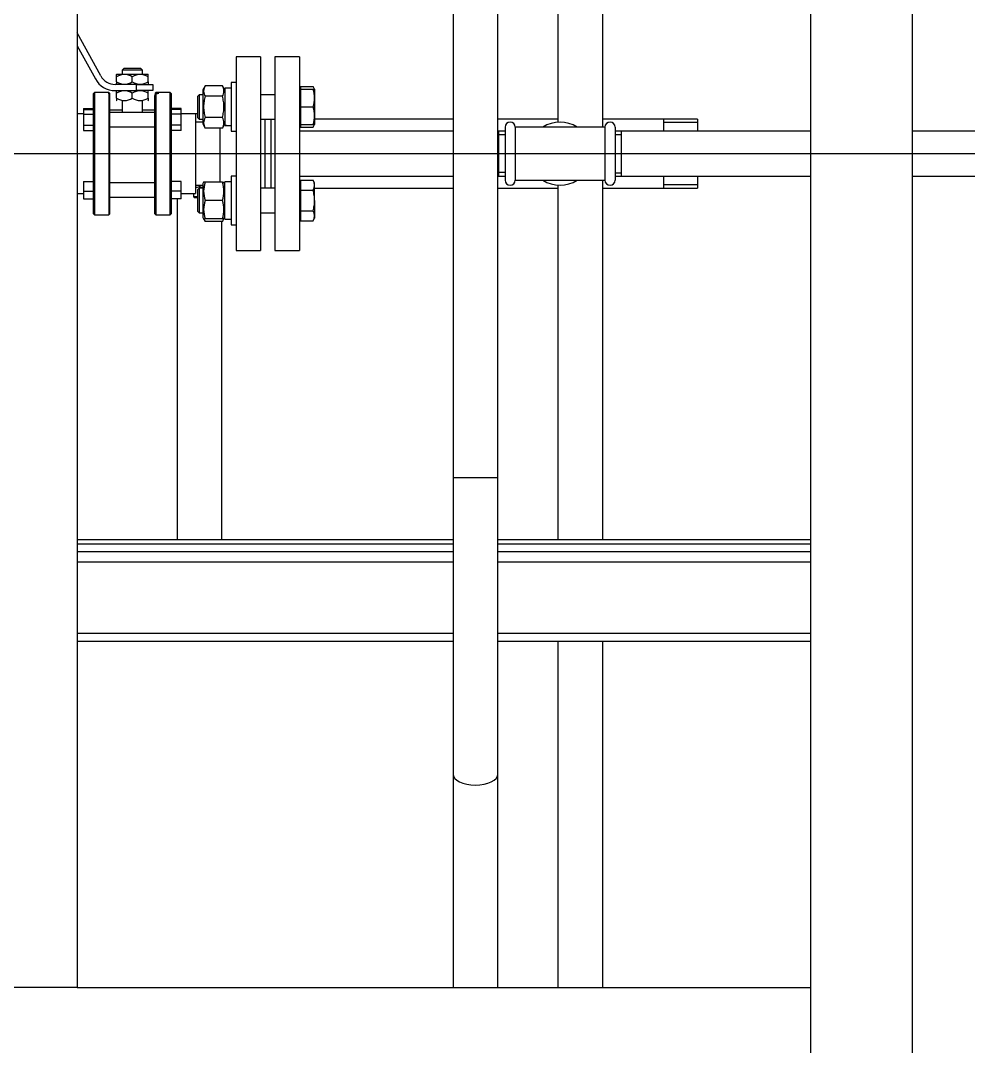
# Model space of a CAD drawing. Extents: x -681219 to -550379, y -242630 to -158199.
# Drawn here: x -633839 to -632968, y -179210 to -178268 of the extents above; entities that cross this region are included whole.
import ezdxf
from ezdxf.lldxf.tags import DXFTag

# ---------------------------------------------------------------- set-up
doc = ezdxf.new("R2010")
doc.units = 0
doc.header["$LTSCALE"] = 1000
for name, color, linetype in [('$TD_AUDIT_GENERATED_(2381)', 7, 'CONTINUOUS'), ('$TD_AUDIT_GENERATED_(24C)', 7, 'CONTINUOUS'), ('$TD_AUDIT_GENERATED_(2AE)', 7, 'CONTINUOUS'), ('$TD_AUDIT_GENERATED_(2E2C)', 7, 'CONTINUOUS'), ('$TD_AUDIT_GENERATED_(2E8)', 7, 'CONTINUOUS'), ('$TD_AUDIT_GENERATED_(352)', 7, 'CONTINUOUS'), ('$TD_AUDIT_GENERATED_(3BB)', 7, 'CONTINUOUS'), ('$TD_AUDIT_GENERATED_(5AA)', 7, 'CONTINUOUS'), ('$TD_AUDIT_GENERATED_(71F)', 7, 'CONTINUOUS'), ('$TD_AUDIT_GENERATED_(98F)', 7, 'CONTINUOUS'), ('12_GB93', 7, 'CONTINUOUS'), ('12_GB97.1', 7, 'CONTINUOUS'), ('Default', 7, 'CONTINUOUS'), ('DN15-PN1.6_GB911', 7, 'CONTINUOUS'), ('DN15_GB3289.10_A', 7, 'CONTINUOUS'), ('DN15_GB3289.2_A', 7, 'CONTINUOUS'), ('M12_GB6170', 7, 'CONTINUOUS'), ('M12×50_GB5782', 7, 'CONTINUOUS'), ('M6_GB6170', 7, 'CONTINUOUS'), ('M6×30_GB5782', 7, 'CONTINUOUS'), ('球阀DN15法兰不锈钢', 7, 'CONTINUOUS')]:
    doc.layers.add(name, color=color, linetype=linetype)
tags = doc.linetypes.add('CENTER2', pattern=[28.575, 19.05, -3.175, 3.175, -3.175]).pattern_tags.tags
tags[10:11] = [DXFTag(74, 4), DXFTag(75, 0), DXFTag(340, '0'), DXFTag(46, 0.0), DXFTag(50, 0.0), DXFTag(44, 0.0), DXFTag(45, 0.0)]
tags[8:9] = [DXFTag(74, 4), DXFTag(75, 0), DXFTag(340, '0'), DXFTag(46, 0.0), DXFTag(50, 0.0), DXFTag(44, 0.0), DXFTag(45, 0.0)]
tags[6:7] = [DXFTag(74, 4), DXFTag(75, 0), DXFTag(340, '0'), DXFTag(46, 0.0), DXFTag(50, 0.0), DXFTag(44, 0.0), DXFTag(45, 0.0)]
tags[4:5] = [DXFTag(74, 4), DXFTag(75, 0), DXFTag(340, '0'), DXFTag(46, 0.0), DXFTag(50, 0.0), DXFTag(44, 0.0), DXFTag(45, 0.0)]

# ---------------------------------------------------------------- blocks, each defined once
blk = doc.blocks.new('SEANNOT_GROUP57')
at = {"layer": 'Default', "color": 7, "linetype": 'CENTER2'}
blk.add_line((634.561, 521.491), (277.05, 521.491), dxfattribs=at)

msp = doc.modelspace()

# ---------------------------------------------------------------- linework, layer by layer
at = {"layer": '$TD_AUDIT_GENERATED_(2381)', "color": 7, "linetype": 'Continuous'}
for p, q in [((-633345.1405, -178145.156), (-633345.1405, -178361.6258)), ((-633303.9931, -178366.2325), (-633303.9931, -178145.156)), ((-633345.1405, -178419.4681), (-633345.1405, -178744.9765)), ((-633303.9931, -178744.9765), (-633303.9931, -178414.8614)), ((-633345.1405, -178838.4935), (-633345.1405, -179156.4514)), ((-633303.9931, -179156.4514), (-633303.9931, -178838.4935))]:
    msp.add_line(p, q, dxfattribs=at)
at = {"layer": '$TD_AUDIT_GENERATED_(24C)', "color": 7, "linetype": 'Continuous'}
for p, q in [((-633113.0882, -179567.9264), (-633113.0882, -177529.2551)), ((-633019.5711, -179567.9264), (-633019.5711, -177529.2551)), ((-633786.4108, -179156.4514), (-633113.0882, -179156.4514)), ((-633113.0882, -179287.3753), (-633113.0882, -179156.4514))]:
    msp.add_line(p, q, dxfattribs=at)
at = {"layer": '$TD_AUDIT_GENERATED_(2AE)', "color": 7, "linetype": 'Continuous'}
for p, q in [((-633786.4108, -177622.7721), (-633786.4108, -179156.4514)), ((-633786.4108, -179156.4514), (-633926.6863, -179156.4514))]:
    msp.add_line(p, q, dxfattribs=at)
at = {"layer": '$TD_AUDIT_GENERATED_(2E2C)', "color": 7, "linetype": 'Continuous'}
for p, q in [((-633441.4631, -178139.3602), (-633441.4631, -178687.8604)), ((-633400.3156, -178687.8604), (-633400.3156, -178139.3602)), ((-633441.4631, -178687.8604), (-633400.3156, -178687.8604)), ((-633441.4631, -178687.8604), (-633441.4631, -178960.3557)), ((-633400.3156, -178960.3557), (-633400.3156, -178687.8604)), ((-633441.4631, -178960.3557), (-633441.4631, -179156.4514)), ((-633400.3156, -179156.4514), (-633400.3156, -178960.3557))]:
    msp.add_line(p, q, dxfattribs=at)
msp.add_ellipse((-633420.8893, -178960.3557), major_axis=(-20.5737, 0), ratio=0.48564293, start_param=0, end_param=3.14159265, dxfattribs=at)
at = {"layer": '$TD_AUDIT_GENERATED_(2E8)', "color": 7, "linetype": 'Continuous'}
for p, q in [((-633786.4108, -178744.9765), (-633441.4631, -178744.9765)), ((-633786.4108, -178748.7172), (-633441.4631, -178748.7172)), ((-633400.3156, -178744.9765), (-633113.0882, -178744.9765)), ((-633400.3156, -178748.7172), (-633113.0882, -178748.7172)), ((-633441.4631, -178756.1985), (-633786.4108, -178756.1985)), ((-633113.0882, -178756.1985), (-633400.3156, -178756.1985)), ((-633441.4631, -178765.5502), (-633786.4108, -178765.5502)), ((-633113.0882, -178765.5502), (-633400.3156, -178765.5502)), ((-633786.4108, -178831.0122), (-633441.4631, -178831.0122)), ((-633400.3156, -178831.0122), (-633113.0882, -178831.0122)), ((-633441.4631, -178838.4935), (-633786.4108, -178838.4935)), ((-633113.0882, -178838.4935), (-633400.3156, -178838.4935))]:
    msp.add_line(p, q, dxfattribs=at)
at = {"layer": '$TD_AUDIT_GENERATED_(352)', "color": 7, "linetype": 'Continuous'}
for p, q in [((-633694.7641, -178431.9559), (-633694.7641, -178744.9765)), ((-633653.6166, -178744.9765), (-633653.6166, -178452.9669))]:
    msp.add_line(p, q, dxfattribs=at)
at = {"layer": '$TD_AUDIT_GENERATED_(3BB)', "color": 7, "linetype": 'Continuous'}
msp.add_line((-633676.0607, -178354.0753), (-633677.931, -178354.0753), dxfattribs=at)
at = {"layer": '$TD_AUDIT_GENERATED_(5AA)', "color": 7, "linetype": 'Continuous'}
for p, q in [((-633441.4631, -178358.7512), (-633568.5161, -178358.7512)), ((-633345.1405, -178358.7512), (-633400.3156, -178358.7512)), ((-633216.8921, -178358.7512), (-633303.9931, -178358.7512)), ((-633248.3138, -178358.7512), (-633248.3138, -178369.9732)), ((-633216.8921, -178362.0243), (-633248.3138, -178362.0243)), ((-633216.8921, -178358.7512), (-633216.8921, -178369.9732)), ((-633248.3138, -178411.1207), (-633248.3138, -178422.3427)), ((-633216.8921, -178411.1207), (-633216.8921, -178422.3427)), ((-633216.8921, -178419.0696), (-633248.3138, -178419.0696)), ((-633568.5161, -178422.3427), (-633441.4631, -178422.3427)), ((-633400.3156, -178422.3427), (-633345.1405, -178422.3427)), ((-633303.9931, -178422.3427), (-633216.8921, -178422.3427))]:
    msp.add_line(p, q, dxfattribs=at)
at = {"layer": '$TD_AUDIT_GENERATED_(71F)', "color": 7, "linetype": 'Continuous'}
for p, q in [((-633441.4631, -178369.9732), (-633582.5437, -178369.9732)), ((-633393.6393, -178369.9732), (-633400.3156, -178369.9732)), ((-633399.6244, -178369.9732), (-633399.6244, -178411.1207)), ((-633393.6393, -178373.2463), (-633399.6244, -178373.2463)), ((-633582.5437, -178411.1207), (-633441.4631, -178411.1207)), ((-633400.3156, -178411.1207), (-633393.6393, -178411.1207)), ((-633393.6393, -178407.8476), (-633399.6244, -178407.8476))]:
    msp.add_line(p, q, dxfattribs=at)
at = {"layer": '$TD_AUDIT_GENERATED_(98F)', "color": 7, "linetype": 'Continuous'}
for p, q in [((-633113.0882, -178369.9732), (-633292.6409, -178369.9732)), ((-633292.6409, -178372.8414), (-633286.6558, -178372.8414)), ((-633286.6558, -178411.1207), (-633286.6558, -178369.9732)), ((-632937.2762, -178369.9732), (-633019.5711, -178369.9732)), ((-633292.6409, -178408.2525), (-633286.6558, -178408.2525)), ((-633292.6409, -178411.1207), (-633113.0882, -178411.1207)), ((-633019.5711, -178411.1207), (-632937.2762, -178411.1207))]:
    msp.add_line(p, q, dxfattribs=at)
at = {"layer": '12_GB93', "color": 7, "linetype": 'Continuous'}
for p, q in [((-633650.9981, -178330.3576), (-633650.9981, -178364.0448)), ((-633645.2001, -178330.3576), (-633650.9981, -178330.3576)), ((-633650.9981, -178364.7509), (-633650.9981, -178364.0448)), ((-633650.9981, -178364.7718), (-633650.149, -178364.7718)), ((-633650.9981, -178450.7363), (-633650.9981, -178416.3221)), ((-633645.2001, -178416.3221), (-633650.9981, -178416.3221)), ((-633650.9981, -178450.7363), (-633645.2001, -178450.7363))]:
    msp.add_line(p, q, dxfattribs=at)
for centre, start, end in [((-633646.0492, -178347.5647), 253.285053, 272.8284743), ((-633650.149, -178347.5647), 267.1715257, 276.8420175)]:
    msp.add_arc(centre, 17.2071, start, end, dxfattribs=at)
at = {"layer": '12_GB97.1', "color": 7, "linetype": 'Continuous'}
for p, q in [((-633645.2001, -178325.1206), (-633645.2001, -178370.0088)), ((-633640.5242, -178325.1206), (-633645.2001, -178325.1206)), ((-633645.2001, -178370.0088), (-633640.5242, -178370.0088)), ((-633645.2001, -178411.0851), (-633645.2001, -178455.9733)), ((-633640.5242, -178411.0851), (-633645.2001, -178411.0851)), ((-633645.2001, -178455.9733), (-633640.5242, -178455.9733))]:
    msp.add_line(p, q, dxfattribs=at)
at = {"layer": 'DN15-PN1.6_GB911', "color": 7, "linetype": 'Continuous'}
for p, q in [((-633604.9878, -178301.7058), (-633604.9878, -178479.3881)), ((-633582.5437, -178301.7058), (-633604.9878, -178301.7058)), ((-633582.5437, -178301.7058), (-633582.5437, -178479.3881)), ((-633608.7284, -178358.7512), (-633608.7284, -178422.3427)), ((-633604.9878, -178479.3881), (-633582.5437, -178479.3881))]:
    msp.add_line(p, q, dxfattribs=at)
at = {"layer": 'DN15_GB3289.10_A', "color": 7, "linetype": 'Continuous'}
for p, q in [((-633393.6393, -178366.2325), (-633393.6393, -178414.8614)), ((-633384.2876, -178366.2325), (-633384.2876, -178414.8614)), ((-633343.1401, -178366.2325), (-633384.2876, -178366.2325)), ((-633301.9926, -178366.2325), (-633343.1401, -178366.2325)), ((-633301.9926, -178366.2325), (-633301.9926, -178414.8614)), ((-633292.6409, -178366.2325), (-633292.6409, -178414.8614)), ((-633384.2876, -178414.8614), (-633343.1401, -178414.8614)), ((-633343.1401, -178414.8614), (-633301.9926, -178414.8614))]:
    msp.add_line(p, q, dxfattribs=at)
for centre, radius, start, end in [((-633388.9634, -178366.2325), 4.6759, 0, 180), ((-633343.1401, -178390.547), 28.9903, 57.0041145, 122.9958855), ((-633297.3167, -178366.2325), 4.6759, 0, 180), ((-633388.9634, -178414.8614), 4.6759, 180, 0), ((-633343.1401, -178390.547), 28.9903, 237.0041145, 302.9958855), ((-633297.3167, -178414.8614), 4.6759, 180, 0)]:
    msp.add_arc(centre, radius, start, end, dxfattribs=at)
at = {"layer": 'DN15_GB3289.2_A', "color": 7, "linetype": 'Continuous'}
for centre, start, end in [((-633388.9634, -178366.2325), 0, 180), ((-633388.9634, -178414.8614), 180, 0)]:
    msp.add_arc(centre, 4.6759, start, end, dxfattribs=at)
at = {"layer": 'M12_GB6170', "color": 7, "linetype": 'Continuous'}
for p, q in [((-633668.9381, -178328.127), (-633671.1978, -178332.0409)), ((-633671.1978, -178332.0409), (-633671.1978, -178363.0885)), ((-633653.2579, -178328.127), (-633668.9381, -178328.127)), ((-633650.9981, -178332.0409), (-633653.2579, -178328.127)), ((-633653.2576, -178337.8458), (-633668.9383, -178337.8458)), ((-633671.1978, -178363.0885), (-633668.9381, -178367.0024)), ((-633653.2576, -178357.2836), (-633668.9383, -178357.2836)), ((-633653.2579, -178367.0024), (-633650.9981, -178363.0885)), ((-633653.2579, -178367.0024), (-633668.9381, -178367.0024)), ((-633670.4419, -178416.6961), (-633671.1978, -178418.0054)), ((-633671.1978, -178418.0054), (-633671.1978, -178449.053)), ((-633668.9383, -178416.6961), (-633670.4419, -178416.6961)), ((-633653.2576, -178416.6961), (-633668.9383, -178416.6961)), ((-633653.2576, -178416.6961), (-633651.754, -178416.6961)), ((-633650.9981, -178418.0054), (-633651.754, -178416.6961)), ((-633653.2579, -178433.5292), (-633668.9381, -178433.5292)), ((-633671.1978, -178449.053), (-633670.4419, -178450.3623)), ((-633651.754, -178450.3623), (-633650.9981, -178449.053)), ((-633670.4419, -178450.3623), (-633668.9383, -178450.3623)), ((-633670.4419, -178450.3623), (-633668.9381, -178452.9669)), ((-633653.2576, -178450.3623), (-633668.9383, -178450.3623)), ((-633653.2579, -178452.9669), (-633668.9381, -178452.9669)), ((-633653.2579, -178452.9669), (-633651.754, -178450.3623)), ((-633653.2576, -178450.3623), (-633651.754, -178450.3623))]:
    msp.add_line(p, q, dxfattribs=at)
for centre, radius, start, end in [((-633661.7226, -178332.9866), 8.6994, 146.0398026, 213.9572863), ((-633660.4734, -178332.9866), 8.6994, 326.0428623, 33.9600488), ((-633661.7225, -178362.1428), 8.6994, 146.0428623, 213.9600488), ((-633660.4734, -178362.1428), 8.6994, 326.0398026, 33.9572863), ((-633645.9199, -178425.1123), 24.5088, 159.9161491, 200.0855317), ((-633676.276, -178425.1123), 24.5087, 339.9144081, 20.0839111), ((-633645.9199, -178441.9461), 24.5087, 159.9144081, 200.0839111), ((-633676.2761, -178441.9461), 24.5088, 339.9161491, 20.0855317), ((-633661.7225, -178448.1073), 8.6994, 198.3903207, 213.9600488), ((-633660.4734, -178448.1073), 8.6994, 326.0398026, 344.7226153)]:
    msp.add_arc(centre, radius, start, end, dxfattribs=at)
for points, knots in [([(-633668.9383, -178337.8458), (-633669.3947, -178339.4266), (-633669.7775, -178341.0461), (-633670.301, -178344.2928), (-633670.4421, -178345.925), (-633670.4418, -178348.3888), (-633670.4069, -178349.2125), (-633670.2681, -178350.8652), (-633670.1649, -178351.6864), (-633669.7696, -178354.1209), (-633669.3918, -178355.7126), (-633668.9383, -178357.2836)], [0, 0, 0, 0, 0.25, 0.25, 0.5, 0.5, 0.625, 0.625, 0.75, 0.75, 1, 1, 1, 1]), ([(-633653.2576, -178357.2836), (-633652.8041, -178355.7126), (-633652.4263, -178354.1209), (-633652.031, -178351.6864), (-633651.9278, -178350.8652), (-633651.7891, -178349.2125), (-633651.7541, -178348.3888), (-633651.7539, -178345.925), (-633651.8949, -178344.2928), (-633652.4184, -178341.0461), (-633652.8013, -178339.4266), (-633653.2576, -178337.8458)], [0, 0, 0, 0, 0.25, 0.25, 0.375, 0.375, 0.5, 0.5, 0.75, 0.75, 1, 1, 1, 1])]:
    msp.add_open_spline(points, degree=3, knots=knots, dxfattribs=at)
at = {"layer": 'M12×50_GB5782', "color": 7, "linetype": 'Continuous'}
for p, q in [((-633581.4215, -178332.0409), (-633582.5437, -178332.0409)), ((-633581.4215, -178328.8332), (-633569.9653, -178328.8332)), ((-633581.4215, -178328.8332), (-633581.4215, -178331.3433)), ((-633581.4215, -178331.3433), (-633569.9651, -178331.3433)), ((-633581.4215, -178331.3433), (-633581.4215, -178347.5647)), ((-633568.5161, -178331.3433), (-633569.9653, -178328.8332)), ((-633568.5161, -178331.3433), (-633568.5161, -178363.7862)), ((-633674.4896, -178336.3427), (-633676.0607, -178337.9138)), ((-633676.0607, -178337.9138), (-633676.0607, -178357.2157)), ((-633674.4896, -178336.3427), (-633674.4896, -178358.7868)), ((-633671.1978, -178336.3427), (-633674.4896, -178336.3427)), ((-633604.9878, -178336.3427), (-633618.0801, -178336.3427)), ((-633581.4215, -178347.5647), (-633569.9653, -178347.5647)), ((-633581.4215, -178347.5647), (-633581.4215, -178363.7862)), ((-633676.0607, -178357.2157), (-633674.4896, -178358.7868)), ((-633674.4896, -178358.7868), (-633671.1978, -178358.7868)), ((-633618.0801, -178358.7868), (-633604.9878, -178358.7868)), ((-633582.5437, -178363.0885), (-633581.4215, -178363.0885)), ((-633581.4215, -178363.7862), (-633581.4215, -178366.2962)), ((-633581.4215, -178363.7862), (-633569.9651, -178363.7862)), ((-633569.9653, -178366.2962), (-633568.5161, -178363.7862)), ((-633581.4215, -178366.2962), (-633569.9653, -178366.2962)), ((-633581.4215, -178418.0054), (-633582.5437, -178418.0054)), ((-633581.4215, -178414.7977), (-633569.9653, -178414.7977)), ((-633581.4215, -178414.7977), (-633581.4215, -178424.1635)), ((-633568.5161, -178417.3077), (-633569.9653, -178414.7977)), ((-633568.5161, -178433.5292), (-633568.5161, -178417.3077)), ((-633674.4896, -178422.3071), (-633676.0607, -178423.8782)), ((-633676.0607, -178423.8782), (-633676.0607, -178443.1802)), ((-633674.4896, -178422.3071), (-633674.4896, -178444.7512)), ((-633671.1978, -178422.3071), (-633674.4896, -178422.3071)), ((-633604.9878, -178422.3071), (-633618.0801, -178422.3071)), ((-633581.4215, -178424.1635), (-633569.9651, -178424.1635)), ((-633581.4215, -178424.1635), (-633581.4215, -178442.8949)), ((-633568.5161, -178433.5292), (-633568.5161, -178449.7506)), ((-633676.0607, -178443.1802), (-633674.4896, -178444.7512)), ((-633674.4896, -178444.7512), (-633671.1978, -178444.7512)), ((-633618.0801, -178444.7512), (-633604.9878, -178444.7512)), ((-633582.5437, -178449.053), (-633581.4215, -178449.053)), ((-633581.4215, -178442.8949), (-633569.9651, -178442.8949)), ((-633581.4215, -178442.8949), (-633581.4215, -178452.2607)), ((-633581.4215, -178452.2607), (-633569.9653, -178452.2607)), ((-633569.9653, -178452.2607), (-633568.5161, -178449.7506))]:
    msp.add_line(p, q, dxfattribs=at)
for centre, radius, start, end in [((-633576.9187, -178333.5163), 8.3833, 15.2184717, 33.9600488), ((-633592.1471, -178339.4537), 23.6182, 339.9144082, 20.0839111), ((-633592.1471, -178355.6758), 23.6183, 339.9161491, 20.0855316), ((-633576.9186, -178361.6131), 8.3833, 326.0398026, 344.7226159), ((-633576.9187, -178419.4808), 8.3833, 326.0428623, 33.9600488), ((-633576.9186, -178447.5776), 8.3833, 326.0398026, 33.9572862)]:
    msp.add_arc(centre, radius, start, end, dxfattribs=at)
for points in [[(-633568.5161, -178433.5292), (-633568.5161, -178431.9465), (-633568.6522, -178430.3741), (-633569.1565, -178427.2468), (-633569.5253, -178425.6867), (-633569.9651, -178424.1635)], [(-633569.9651, -178442.8949), (-633569.5279, -178441.3805), (-633569.1638, -178439.8463), (-633568.6559, -178436.7179), (-633568.5161, -178435.1128), (-633568.5161, -178433.5292)]]:
    msp.add_open_spline(points, degree=3, knots=[0, 0, 0, 0, 0.5, 0.5, 1, 1, 1, 1], dxfattribs=at)
at = {"layer": 'M6_GB6170', "color": 7, "linetype": 'Continuous'}
msp.add_line((-633674.1904, -178419.5372), (-633674.1904, -178420.7263), dxfattribs=at)
for centre, radius, start, end in [((-633678.8664, -178407.9674), 13.5888, 273.9667823, 290.1275069), ((-633669.5143, -178407.9675), 13.5887, 249.8723785, 262.7834373)]:
    msp.add_arc(centre, radius, start, end, dxfattribs=at)
at = {"layer": 'M6×30_GB5782', "color": 7, "linetype": 'Continuous'}
for p, q in [((-633679.8014, -178427.0186), (-633679.8014, -178429.9737)), ((-633679.8014, -178429.9737), (-633676.0607, -178429.9737)), ((-633679.8014, -178429.9737), (-633679.0158, -178430.7593)), ((-633679.0158, -178430.7593), (-633676.0607, -178430.7593))]:
    msp.add_line(p, q, dxfattribs=at)
at = {"layer": '球阀DN15法兰不锈钢', "color": 7, "linetype": 'Continuous'}
for p, q in [((-633764.8879, -178319.1551), (-633786.4108, -178279.6791)), ((-633786.4108, -178291.4008), (-633769.8143, -178321.8411)), ((-633640.5242, -178301.7058), (-633640.5242, -178479.3881)), ((-633618.0801, -178301.7058), (-633640.5242, -178301.7058)), ((-633618.0801, -178301.7058), (-633618.0801, -178479.3881)), ((-633743.393, -178311.9926), (-633745.2633, -178313.863)), ((-633726.5599, -178313.863), (-633745.2633, -178313.863)), ((-633745.2633, -178313.863), (-633745.2633, -178317.6037)), ((-633743.393, -178311.9926), (-633728.4302, -178311.9926)), ((-633726.5599, -178313.863), (-633728.4302, -178311.9926)), ((-633726.5599, -178317.6037), (-633726.5599, -178313.863)), ((-633750.1262, -178317.6037), (-633750.3132, -178317.7907)), ((-633750.3132, -178320.0186), (-633750.3132, -178317.7907)), ((-633750.3132, -178324.5404), (-633750.3132, -178320.0186)), ((-633750.3132, -178324.5404), (-633750.3132, -178326.7683)), ((-633750.1262, -178317.6037), (-633721.697, -178317.6037)), ((-633735.9116, -178324.5404), (-633735.9116, -178320.0186)), ((-633721.51, -178317.7907), (-633721.697, -178317.6037)), ((-633721.51, -178320.0186), (-633721.51, -178317.7907)), ((-633721.51, -178324.5404), (-633721.51, -178320.0186)), ((-633721.51, -178324.5404), (-633721.51, -178326.7683)), ((-633770.5129, -178334.4367), (-633771.4481, -178335.3719)), ((-633771.4481, -178445.722), (-633771.4481, -178335.3719)), ((-633770.5129, -178334.4367), (-633770.5129, -178446.6572)), ((-633757.4205, -178334.4367), (-633770.5129, -178334.4367)), ((-633757.4205, -178335.5037), (-633757.4205, -178334.4367)), ((-633756.9226, -178334.9346), (-633757.4205, -178334.4367)), ((-633757.4205, -178335.7009), (-633756.9226, -178336.2738)), ((-633757.4205, -178335.7009), (-633757.4205, -178446.6572)), ((-633756.9226, -178334.9346), (-633756.9226, -178335.8462)), ((-633756.9226, -178335.8462), (-633756.9226, -178336.2738)), ((-633732.1709, -178326.9554), (-633751.7509, -178326.9554)), ((-633751.7509, -178332.5664), (-633732.1709, -178332.5664)), ((-633750.3132, -178326.7683), (-633750.1262, -178326.9554)), ((-633750.1262, -178332.5664), (-633750.3132, -178332.7534)), ((-633750.3132, -178334.9814), (-633750.3132, -178332.7534)), ((-633750.3132, -178339.5031), (-633750.3132, -178334.9814)), ((-633735.9116, -178339.5031), (-633735.9116, -178334.9814)), ((-633732.1709, -178332.5664), (-633732.1709, -178326.9554)), ((-633732.1709, -178326.9554), (-633717.2082, -178326.9554)), ((-633717.2082, -178332.5664), (-633732.1709, -178332.5664)), ((-633721.697, -178326.9554), (-633721.51, -178326.7683)), ((-633721.51, -178332.7534), (-633721.697, -178332.5664)), ((-633721.51, -178334.9814), (-633721.51, -178332.7534)), ((-633721.51, -178339.5031), (-633721.51, -178334.9814)), ((-633717.2082, -178326.9554), (-633717.2082, -178332.5664)), ((-633714.4027, -178334.4367), (-633714.9006, -178334.9346)), ((-633714.9006, -178334.9346), (-633714.9006, -178335.1169)), ((-633714.745, -178334.9536), (-633714.9006, -178335.1169)), ((-633714.9006, -178335.1169), (-633714.9006, -178336.2738)), ((-633714.9006, -178336.2738), (-633714.4027, -178335.7009)), ((-633714.745, -178336.0948), (-633714.745, -178334.9536)), ((-633714.4027, -178334.6601), (-633714.4027, -178334.4367)), ((-633701.3103, -178334.4367), (-633714.4027, -178334.4367)), ((-633714.4027, -178335.7009), (-633714.4027, -178446.6572)), ((-633701.3103, -178446.6572), (-633701.3103, -178334.4367)), ((-633700.3751, -178335.3719), (-633701.3103, -178334.4367)), ((-633700.3751, -178335.3719), (-633700.3751, -178445.722)), ((-633756.9226, -178336.2738), (-633756.9226, -178337.3241)), ((-633756.4853, -178336.9697), (-633756.9226, -178336.5195)), ((-633756.9226, -178337.3241), (-633756.4853, -178337.7812)), ((-633756.4853, -178337.7812), (-633756.4853, -178336.9697)), ((-633756.4853, -178445.722), (-633756.4853, -178337.7812)), ((-633750.3132, -178339.5031), (-633750.3132, -178341.7311)), ((-633750.3132, -178341.7311), (-633750.1262, -178341.9181)), ((-633745.2633, -178341.9181), (-633745.2633, -178352.6559)), ((-633726.5599, -178352.6559), (-633726.5599, -178341.9181)), ((-633721.697, -178341.9181), (-633721.51, -178341.7311)), ((-633721.51, -178339.5031), (-633721.51, -178341.7311)), ((-633715.3378, -178336.9697), (-633714.9006, -178336.5195)), ((-633715.3378, -178445.722), (-633715.3378, -178336.9697)), ((-633714.9006, -178336.5195), (-633714.9006, -178336.2738)), ((-633780.7998, -178354.0753), (-633786.4108, -178354.0753)), ((-633780.7998, -178349.138), (-633771.4481, -178349.138)), ((-633780.7998, -178349.138), (-633780.7998, -178349.8807)), ((-633780.7998, -178349.8807), (-633780.7998, -178354.31)), ((-633780.7998, -178349.8807), (-633771.4481, -178349.8807)), ((-633780.7998, -178354.31), (-633780.7998, -178364.434)), ((-633780.7998, -178354.31), (-633771.4481, -178354.31)), ((-633745.2633, -178350.5105), (-633756.4853, -178350.5105)), ((-633715.3378, -178352.6559), (-633756.4853, -178352.6559)), ((-633715.3378, -178350.5105), (-633726.5599, -178350.5105)), ((-633691.0234, -178349.138), (-633700.3751, -178349.138)), ((-633691.0234, -178349.8807), (-633700.3751, -178349.8807)), ((-633691.0234, -178354.31), (-633700.3751, -178354.31)), ((-633691.0234, -178349.8807), (-633691.0234, -178349.138)), ((-633691.0234, -178354.31), (-633691.0234, -178349.8807)), ((-633677.931, -178354.0753), (-633691.0234, -178354.0753)), ((-633691.0234, -178364.434), (-633691.0234, -178354.31)), ((-633677.931, -178354.0753), (-633677.931, -178427.0186)), ((-633671.1978, -178361.5567), (-633677.931, -178361.5567)), ((-633614.3395, -178358.7512), (-633614.3395, -178422.3427)), ((-633780.7998, -178364.434), (-633780.7998, -178369.1796)), ((-633780.7998, -178364.434), (-633771.4481, -178364.434)), ((-633780.7998, -178369.1796), (-633771.4481, -178369.1796)), ((-633756.4853, -178365.7771), (-633715.3378, -178365.7771)), ((-633691.0234, -178364.434), (-633700.3751, -178364.434)), ((-633691.0234, -178369.1796), (-633700.3751, -178369.1796)), ((-633691.0234, -178369.1796), (-633691.0234, -178364.434)), ((-633655.4869, -178367.0024), (-633655.4869, -178416.6961)), ((-633780.7998, -178416.1372), (-633780.7998, -178424.9957)), ((-633780.7998, -178416.1372), (-633771.4481, -178416.1372)), ((-633715.3378, -178417.4623), (-633756.4853, -178417.4623)), ((-633691.0234, -178416.1372), (-633700.3751, -178416.1372)), ((-633691.0234, -178424.9957), (-633691.0234, -178416.1372)), ((-633677.931, -178419.5372), (-633671.1978, -178419.5372)), ((-633786.4108, -178427.0186), (-633780.7998, -178427.0186)), ((-633780.7998, -178424.9957), (-633780.7998, -178431.9559)), ((-633780.7998, -178424.9957), (-633771.4481, -178424.9957)), ((-633691.0234, -178424.9957), (-633700.3751, -178424.9957)), ((-633691.0234, -178431.9559), (-633691.0234, -178424.9957)), ((-633691.0234, -178427.0186), (-633677.931, -178427.0186)), ((-633780.7998, -178431.9559), (-633771.4481, -178431.9559)), ((-633756.4853, -178430.5834), (-633715.3378, -178430.5834)), ((-633691.0234, -178431.9559), (-633700.3751, -178431.9559)), ((-633771.4481, -178445.722), (-633770.5129, -178446.6572)), ((-633770.5129, -178446.6572), (-633757.4205, -178446.6572)), ((-633757.4205, -178446.6572), (-633756.4853, -178445.722)), ((-633715.3378, -178445.722), (-633714.4027, -178446.6572)), ((-633714.4027, -178446.6572), (-633701.3103, -178446.6572)), ((-633701.3103, -178446.6572), (-633700.3751, -178445.722)), ((-633640.5242, -178479.3881), (-633618.0801, -178479.3881))]:
    msp.add_line(p, q, dxfattribs=at)
for centre, radius, start, end in [((-633751.7509, -178311.9926), 20.5737, 208.5998473, 270), ((-633751.7509, -178311.9926), 14.9627, 208.5998473, 270), ((-633743.1124, -178330.689), 12.8728, 55.9868205, 124.0131795), ((-633743.1124, -178330.7151), 12.8944, 56.05178, 123.94822), ((-633743.1124, -178313.8439), 12.8944, 236.05178, 303.94822), ((-633743.1124, -178313.8701), 12.8728, 235.9868205, 304.0131795), ((-633728.7108, -178330.689), 12.8728, 55.9868995, 124.0131005), ((-633728.7108, -178330.689), 12.8728, 55.9868205, 124.0131795), ((-633728.7108, -178313.87), 12.8728, 235.9868995, 304.0131005), ((-633728.7108, -178313.8439), 12.8944, 236.05178, 303.94822), ((-633743.1124, -178345.6517), 12.8728, 55.9868205, 124.0131795), ((-633743.1124, -178345.6778), 12.8944, 56.05178, 123.94822), ((-633728.7108, -178345.6517), 12.8728, 55.9868995, 124.0131005), ((-633728.7108, -178345.6517), 12.8728, 55.9868205, 124.0131795), ((-633743.1124, -178328.8066), 12.8944, 236.05178, 303.94822), ((-633743.1124, -178328.8328), 12.8728, 235.9868205, 304.0131795), ((-633728.7108, -178328.8327), 12.8728, 235.9868995, 304.0131005), ((-633728.7108, -178328.8066), 12.8944, 236.05178, 303.94822)]:
    msp.add_arc(centre, radius, start, end, dxfattribs=at)
for centre, major_axis, ratio, start_param, end_param in [((-633751.1329, -178390.547), (0, 56.1102), 0.57735027, 0.19532917, 0.2083294), ((-633776.0443, -178390.547), (0, 61.02), 0.70710675, -0.45912904, -0.44629671), ((-633717.2906, -178390.547), (0, 56.1102), 0.57735027, 6.10159934, 6.19392146), ((-633693.8896, -178390.547), (-97.1857, 0), 0.57735027, -1.38921036, -1.35812568)]:
    msp.add_ellipse(centre, major_axis=major_axis, ratio=ratio, start_param=start_param, end_param=end_param, dxfattribs=at)
for points in [[(-633757.8331, -178335.65), (-633757.6267, -178335.6752), (-633757.4205, -178335.7009)], [(-633714.4027, -178334.6601), (-633714.5743, -178334.8058), (-633714.745, -178334.9536)]]:
    msp.add_open_spline(points, degree=2, dxfattribs=at)

# ---------------------------------------------------------------- block references
at = {"layer": 'Default', "xscale": 18.70340592646163, "yscale": 18.70340592646163, "zscale": 18.70340592646163}
msp.add_blockref('SEANNOT_GROUP57', (-644773.0012, -188144.197), dxfattribs=at)

doc.saveas('drawing.dxf')
